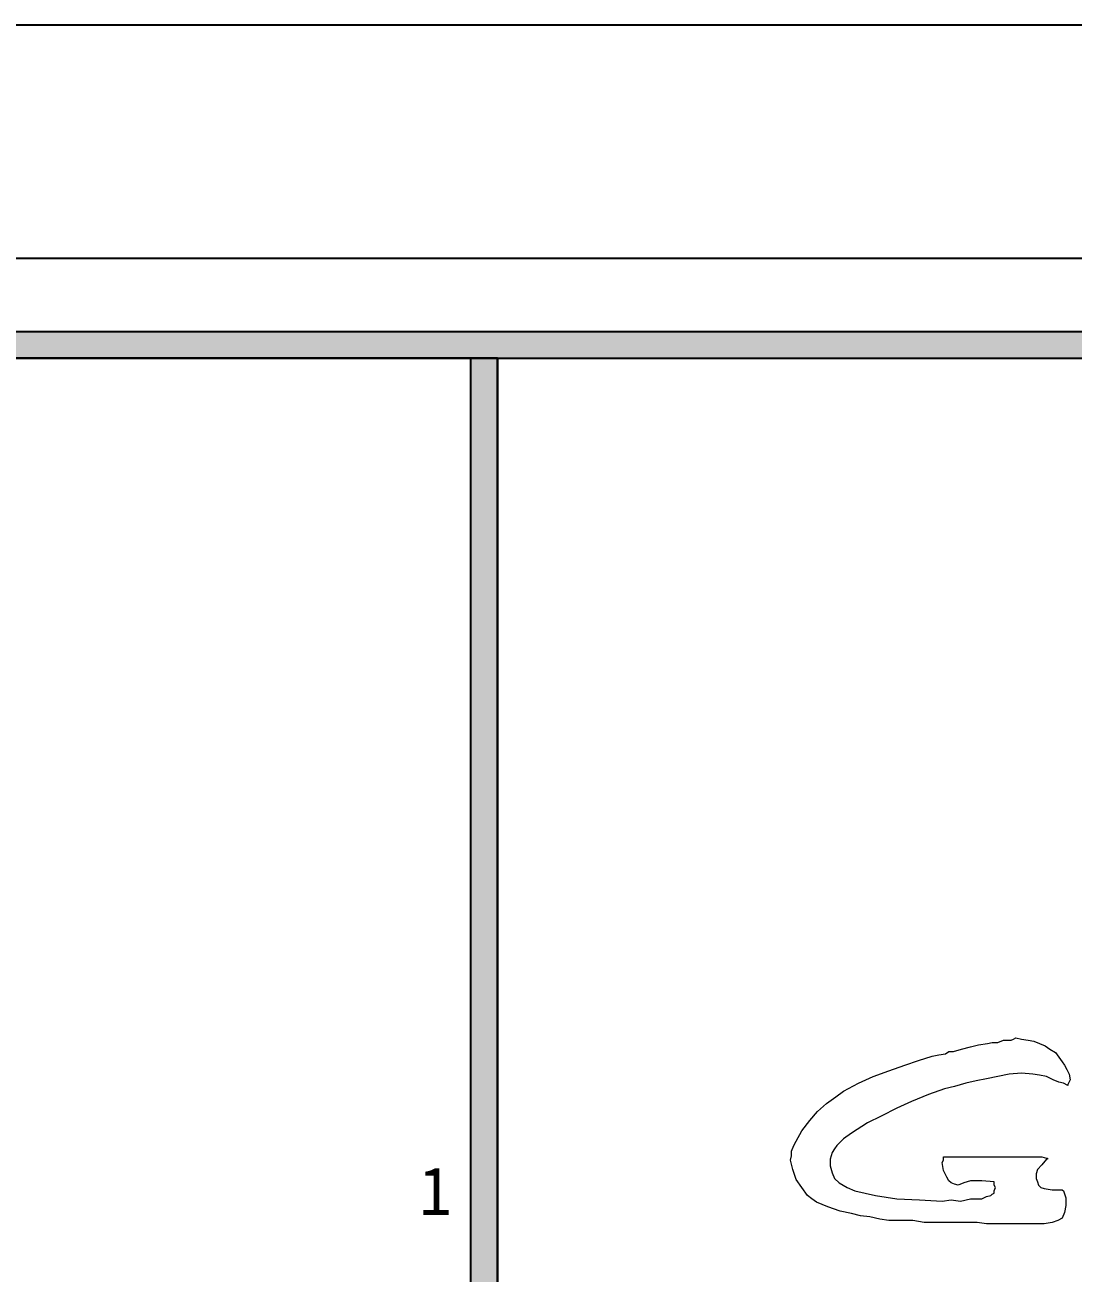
# Model space of a CAD drawing. Header units: millimetres. Extents: x -114775 to 228300, y -175499 to 108657.
# Drawn here: x -98262.2 to -98230.73, y -110678.1 to -110640.64 of the extents above; entities that cross this region are included whole.
import ezdxf
from ezdxf.enums import TextEntityAlignment as Align

# ---------------------------------------------------------------- set-up
doc = ezdxf.new("R2010")
doc.units = ezdxf.units.MM
doc.header["$LTSCALE"] = 1000
doc.layers.get('0').update_dxf_attribs({"linetype": 'CONTINUOUS'})
doc.layers.add('W-图框', color=251, linetype='CONTINUOUS')
doc.styles.add('A2图框$0$ZZ', font='simhei.ttf')
doc.styles.add('WORD-2', font='simhei.ttf')
doc.styles.add('WORD-3', font='')
doc.styles.get('WORD-3').set_extended_font_data('SimSun')

# ---------------------------------------------------------------- blocks, each defined once
blk = doc.blocks.new('gslogo')
at = {"color": 251, "lineweight": 0}
for p, q in [((5172.581, -2053.381), (5172.997, -2053.277)), ((5172.997, -2053.277), (5173.362, -2053.173)), ((5173.362, -2053.173), (5173.778, -2053.121)), ((5173.778, -2053.121), (5173.986, -2053.069)), ((5173.986, -2053.069), (5174.247, -2053.069)), ((5174.247, -2053.069), (5174.507, -2052.965)), ((5174.507, -2052.965), (5174.872, -2052.965)), ((5174.872, -2052.965), (5174.976, -2052.913)), ((5174.976, -2052.913), (5175.08, -2052.861)), ((5175.08, -2052.861), (5175.34, -2052.913)), ((5175.08, -2052.861), (5175.08, -2052.861)), ((5175.34, -2052.913), (5175.653, -2052.965)), ((5175.653, -2052.965), (5175.913, -2053.017)), ((5175.913, -2053.017), (5176.173, -2053.121)), ((5176.173, -2053.121), (5176.434, -2053.225)), ((5176.434, -2053.225), (5176.642, -2053.381)), ((5169.977, -2054.11), (5170.602, -2053.902)), ((5170.602, -2053.902), (5171.227, -2053.694)), ((5171.227, -2053.694), (5171.539, -2053.642)), ((5171.539, -2053.642), (5171.852, -2053.59)), ((5171.852, -2053.59), (5172.008, -2053.486)), ((5172.008, -2053.486), (5172.216, -2053.486)), ((5172.216, -2053.486), (5172.581, -2053.381)), ((5176.642, -2053.381), (5176.902, -2053.538)), ((5176.902, -2053.538), (5177.058, -2053.746)), ((5177.058, -2053.746), (5177.215, -2053.954)), ((5168.519, -2054.631), (5169.248, -2054.371)), ((5169.248, -2054.371), (5169.977, -2054.11)), ((5175.34, -2054.475), (5174.767, -2054.527)), ((5175.861, -2054.527), (5175.34, -2054.475)), ((5177.215, -2053.954), (5177.319, -2054.11)), ((5177.319, -2054.11), (5177.423, -2054.319)), ((5177.423, -2054.319), (5177.527, -2054.527)), ((5167.166, -2055.308), (5167.843, -2054.943)), ((5167.843, -2054.943), (5168.519, -2054.631)), ((5172.789, -2054.943), (5172.268, -2055.1)), ((5173.257, -2054.839), (5172.789, -2054.943)), ((5173.726, -2054.735), (5173.257, -2054.839)), ((5174.247, -2054.631), (5173.726, -2054.735)), ((5174.767, -2054.527), (5174.247, -2054.631)), ((5176.173, -2054.579), (5175.861, -2054.527)), ((5176.486, -2054.631), (5176.173, -2054.579)), ((5176.798, -2054.787), (5176.486, -2054.631)), ((5177.058, -2054.891), (5176.798, -2054.787)), ((5177.267, -2054.943), (5177.058, -2054.891)), ((5177.475, -2055.048), (5177.267, -2054.943)), ((5177.579, -2054.787), (5177.475, -2054.995)), ((5177.475, -2054.995), (5177.475, -2054.995)), ((5177.475, -2054.995), (5177.475, -2055.048)), ((5177.527, -2054.527), (5177.579, -2054.787)), ((5166.385, -2055.881), (5166.801, -2055.568)), ((5166.801, -2055.568), (5167.166, -2055.308)), ((5171.071, -2055.464), (5170.29, -2055.776)), ((5171.8, -2055.204), (5171.071, -2055.464)), ((5172.268, -2055.1), (5171.8, -2055.204)), ((5165.968, -2056.245), (5166.385, -2055.881)), ((5169.613, -2056.089), (5168.884, -2056.453)), ((5170.29, -2055.776), (5169.613, -2056.089)), ((5165.239, -2057.13), (5165.604, -2056.662)), ((5165.604, -2056.662), (5165.968, -2056.245)), ((5168.259, -2056.766), (5167.53, -2057.234)), ((5168.884, -2056.453), (5168.259, -2056.766)), ((5164.979, -2057.599), (5165.239, -2057.13)), ((5167.53, -2057.234), (5167.166, -2057.495)), ((5164.771, -2058.067), (5164.875, -2057.807)), ((5164.875, -2057.807), (5164.979, -2057.599)), ((5166.853, -2057.807), (5166.749, -2057.963)), ((5167.166, -2057.495), (5166.853, -2057.807)), ((5164.718, -2058.484), (5164.771, -2058.276)), ((5164.823, -2058.9), (5164.718, -2058.484)), ((5164.771, -2058.276), (5164.771, -2058.067)), ((5166.593, -2058.276), (5166.541, -2058.432)), ((5166.541, -2058.432), (5166.541, -2058.744)), ((5166.645, -2058.119), (5166.593, -2058.276)), ((5166.749, -2057.963), (5166.645, -2058.119)), ((5171.695, -2058.588), (5171.748, -2058.484)), ((5171.748, -2058.484), (5171.748, -2058.328)), ((5171.748, -2058.328), (5172.841, -2058.328)), ((5172.841, -2058.328), (5173.882, -2058.328)), ((5173.882, -2058.328), (5174.924, -2058.328)), ((5174.924, -2058.328), (5176.017, -2058.328)), ((5176.017, -2058.328), (5176.277, -2058.328)), ((5176.277, -2058.328), (5176.486, -2058.38)), ((5176.486, -2058.432), (5176.277, -2058.692)), ((5176.486, -2058.38), (5176.486, -2058.38)), ((5176.486, -2058.38), (5176.538, -2058.38)), ((5176.538, -2058.432), (5176.486, -2058.432)), ((5176.538, -2058.38), (5176.538, -2058.432)), ((5164.979, -2059.369), (5164.823, -2058.9)), ((5166.541, -2058.744), (5166.645, -2059.057)), ((5166.645, -2059.057), (5166.749, -2059.317)), ((5171.748, -2058.953), (5171.695, -2058.588)), ((5171.904, -2059.265), (5171.748, -2058.953)), ((5176.069, -2058.9), (5176.017, -2059.109)), ((5176.277, -2058.692), (5176.069, -2058.9)), ((5165.239, -2059.734), (5164.979, -2059.369)), ((5166.749, -2059.317), (5166.957, -2059.525)), ((5166.957, -2059.525), (5167.322, -2059.734)), ((5172.008, -2059.421), (5171.904, -2059.265)), ((5172.112, -2059.525), (5172.008, -2059.421)), ((5172.268, -2059.577), (5172.112, -2059.525)), ((5172.424, -2059.629), (5172.268, -2059.577)), ((5172.685, -2059.525), (5172.424, -2059.629)), ((5172.997, -2059.421), (5172.685, -2059.525)), ((5173.518, -2059.421), (5172.997, -2059.421)), ((5174.091, -2059.473), (5173.518, -2059.421)), ((5174.091, -2059.629), (5174.091, -2059.473)), ((5174.143, -2059.734), (5174.091, -2059.629)), ((5176.017, -2059.109), (5176.017, -2059.317)), ((5176.017, -2059.317), (5176.069, -2059.473)), ((5176.069, -2059.473), (5176.121, -2059.629)), ((5176.121, -2059.629), (5176.225, -2059.734)), ((5165.5, -2060.098), (5165.239, -2059.734)), ((5165.708, -2060.254), (5165.5, -2060.098)), ((5167.322, -2059.734), (5167.686, -2059.89)), ((5167.686, -2059.89), (5168.624, -2060.098)), ((5168.624, -2060.098), (5169.613, -2060.254)), ((5173.518, -2060.254), (5173.726, -2060.15)), ((5173.726, -2060.15), (5173.934, -2060.098)), ((5173.934, -2060.098), (5173.986, -2060.046)), ((5173.986, -2060.046), (5174.091, -2059.994)), ((5174.091, -2059.89), (5174.143, -2059.734)), ((5174.091, -2059.994), (5174.091, -2059.89)), ((5176.225, -2059.734), (5176.381, -2059.786)), ((5176.381, -2059.786), (5176.746, -2059.838)), ((5176.746, -2059.838), (5177.11, -2059.838)), ((5177.11, -2059.838), (5177.215, -2059.838)), ((5177.215, -2059.838), (5177.267, -2059.89)), ((5177.267, -2059.89), (5177.371, -2060.202)), ((5177.371, -2060.202), (5177.371, -2060.567)), ((5165.916, -2060.41), (5165.708, -2060.254)), ((5166.176, -2060.515), (5165.916, -2060.41)), ((5166.437, -2060.619), (5166.176, -2060.515)), ((5167.009, -2060.827), (5166.437, -2060.619)), ((5169.613, -2060.254), (5170.654, -2060.306)), ((5170.654, -2060.306), (5171.695, -2060.358)), ((5171.695, -2060.358), (5172.112, -2060.306)), ((5172.112, -2060.306), (5172.529, -2060.358)), ((5172.529, -2060.358), (5172.997, -2060.254)), ((5172.997, -2060.254), (5173.518, -2060.254)), ((5177.371, -2060.567), (5177.319, -2060.879)), ((5167.53, -2060.931), (5167.009, -2060.827)), ((5167.947, -2061.035), (5167.53, -2060.931)), ((5168.363, -2061.087), (5167.947, -2061.035)), ((5168.832, -2061.191), (5168.363, -2061.087)), ((5169.248, -2061.244), (5168.832, -2061.191)), ((5169.821, -2061.244), (5169.248, -2061.244)), ((5170.342, -2061.244), (5169.821, -2061.244)), ((5170.602, -2061.296), (5170.342, -2061.244)), ((5170.862, -2061.348), (5170.602, -2061.296)), ((5171.383, -2061.348), (5170.862, -2061.348)), ((5171.852, -2061.348), (5171.383, -2061.348)), ((5172.372, -2061.348), (5171.852, -2061.348)), ((5172.841, -2061.348), (5172.372, -2061.348)), ((5173.31, -2061.348), (5172.841, -2061.348)), ((5173.726, -2061.4), (5173.31, -2061.348)), ((5176.746, -2061.348), (5176.381, -2061.4)), ((5177.006, -2061.244), (5176.746, -2061.348)), ((5177.215, -2061.139), (5177.006, -2061.244)), ((5177.319, -2060.879), (5177.215, -2061.139)), ((5174.195, -2061.4), (5173.726, -2061.4)), ((5174.611, -2061.4), (5174.195, -2061.4)), ((5175.236, -2061.4), (5174.611, -2061.4)), ((5176.017, -2061.4), (5175.236, -2061.4)), ((5176.381, -2061.4), (5176.017, -2061.4))]:
    blk.add_line(p, q, dxfattribs=at)
blk = doc.blocks.new('A2 图框')
at = {"layer": 'W-图框', "ltscale": 0.5}
h = blk.add_hatch(color=161, dxfattribs=at)
h.paths.add_polyline_path([(-562, 403), (-3, 403), (-3, 3), (-562, 3)], flags=16)
h.paths.add_polyline_path([(-562.8, 403.8), (-2.2, 403.8), (-2.2, 2.2), (-562.8, 2.2)])
at = {"layer": 'W-图框', "linetype": 'ByBlock'}
blk.add_hatch(color=161, dxfattribs=at).paths.add_polyline_path([(-61.8, 403), (-61, 403), (-61, 3), (-61.8, 3)])
at = {"layer": 'W-图框', "color": 251, "ltscale": 0.01}
for points in [[(-587, 413), (7, 413), (7, -7), (-587, -7)], [(-580, 406), (0, 406), (0, 0), (-580, 0)]]:
    blk.add_lwpolyline(points, close=True, dxfattribs=at)
at = {"layer": 'W-图框', "color": 161, "ltscale": 0.5}
for points in [[(-562.8, 403.8), (-2.2, 403.8), (-2.2, 2.2), (-562.8, 2.2)], [(-562, 403), (-3, 403), (-3, 3), (-562, 3)]]:
    blk.add_lwpolyline(points, close=True, dxfattribs=at)
at = {"layer": 'W-图框', "color": 161, "linetype": 'ByBlock'}
for points in [[(-562, 403), (-562, 3), (-61, 3), (-61, 403)], [(-61.8, 403), (-61, 403), (-61, 3), (-61.8, 3)], [(-3, 3), (-61, 3), (-61, 403), (-3, 403)], [(-3, 3), (-61, 3), (-61, 403), (-3, 403)]]:
    blk.add_lwpolyline(points, close=True, dxfattribs=at)
at = {"layer": 'W-图框', "xscale": 0.6533317239809548, "yscale": 0.6533317239809548, "zscale": 0.6533317239809548}
blk.add_blockref('gslogo', (-3426.481, 1723.795), dxfattribs=at)
at = {"layer": 'W-图框', "lineweight": 0, "ltscale": 150, "style": 'A2图框$0$ZZ'}
blk.add_text('1', height=1.446, dxfattribs=at).set_placement((-62.865, 378), align=Align.MIDDLE)
at = {"layer": 'W-图框', "color": 35, "lineweight": 0, "style": 'WORD-3', "width": 0.65}
blk.add_attdef('建设单位', text='', height=3, dxfattribs=at).set_placement((-32, 300.486), align=Align.MIDDLE)
at = {"layer": 'W-图框', "color": 35, "ltscale": 1000, "style": 'WORD-2'}
for tag, height, width, p in [('项目名称英文翻译', 3.5, 0.8, (-21.14, 246.277)), ('项目名称', 7, 0.7, (-41.375, 246.277)), ('项目名称', 7, 0.7, (-30.732, 246.277))]:
    blk.add_attdef(tag, text='', height=height, rotation=90, dxfattribs=dict(at, width=width)).set_placement(p, align=Align.MIDDLE)
at = {"layer": 'W-图框', "color": 35, "lineweight": 0, "style": 'WORD-2'}
for tag, p in [('2013.01.01', (-41.463, 175.996)), ('2013.03.01', (-13.424, 175.996)), ('2013.05.01', (-41.463, 168.996)), ('2013.06.01', (-13.424, 168.996)), ('2013.08.01', (-41.463, 161.996)), ('2013.09.01', (-13.424, 161.996)), ('2013.09.01', (-32, 112.996))]:
    blk.add_attdef(tag, text='', height=1.8, dxfattribs=at).set_placement(p, align=Align.MIDDLE)
at = {"layer": 'W-图框', "color": 35, "ltscale": 1000, "style": 'WORD-2', "width": 0.78}
blk.add_attdef('FS2011000', text='', height=3.5, dxfattribs=at).set_placement((-32, 11.452), align=Align.MIDDLE)

msp = doc.modelspace()

# ---------------------------------------------------------------- block references
at = {"layer": 'W-图框'}
msp.add_blockref('A2 图框', (-98187.01, -111053.641), dxfattribs=at)

doc.saveas('drawing.dxf')
